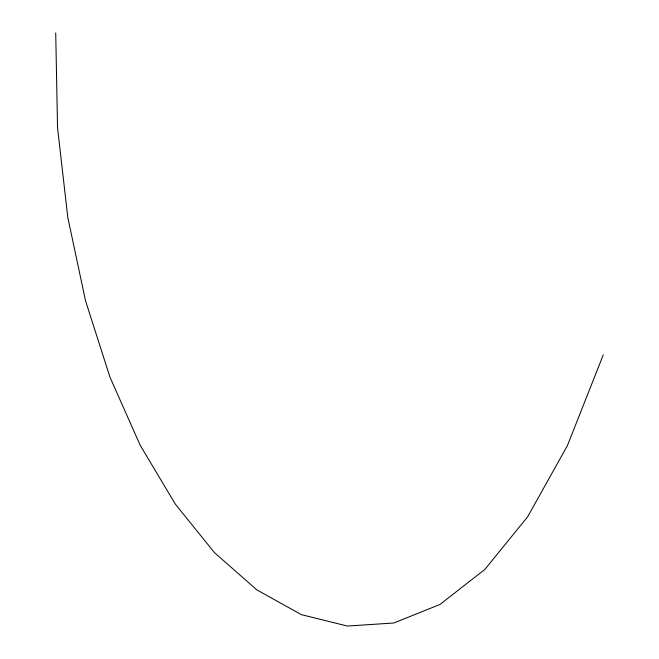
<?xml version="1.0" encoding="UTF-8"?>
<svg xmlns="http://www.w3.org/2000/svg" width="659" height="659" viewBox="0 0 659 659"><rect width="100%" height="100%" fill="white"/><g stroke="black" fill="none" stroke-linecap="round" stroke-linejoin="round"><path stroke-width="0.99" d="M603.282 354.839L567.391 445.641L527.62 516.821L484.851 569.417L439.973 604.46L393.851 622.994L347.367 626.05L301.402 614.658L256.829 589.863L214.521 552.687L175.368 504.176L140.243 445.36L110.02 377.277L85.571 300.957L67.795 217.437L57.547 127.755L55.718 32.95"/></g></svg>
